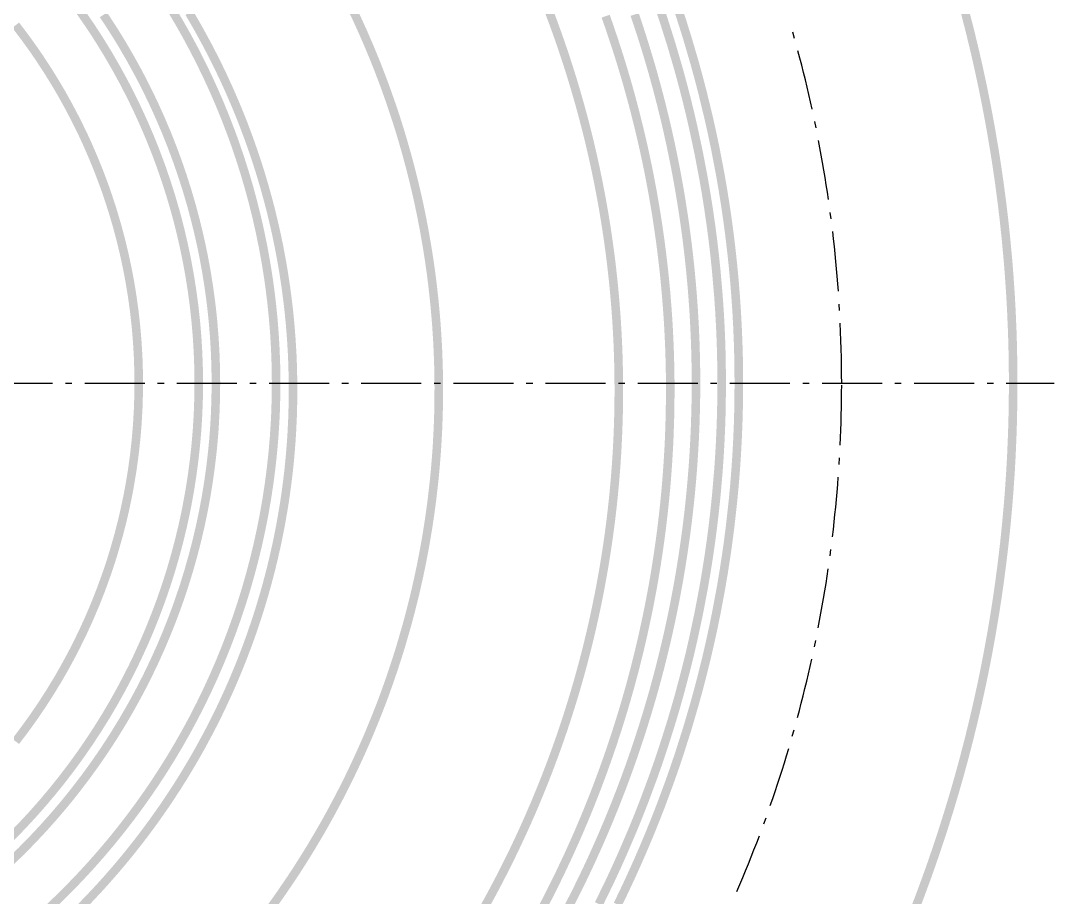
# Model space of a CAD drawing. Header units: millimetres. Extents: x 20 to 410, y 10 to 287.
# Drawn here: x 143.9 to 204.2, y 146.1 to 197.2 of the extents above; entities that cross this region are included whole.
import ezdxf

# ---------------------------------------------------------------- set-up
doc = ezdxf.new("R2010")
doc.units = ezdxf.units.MM
doc.layers.add('KANTEN', color=7, linetype='Continuous', lineweight=50)
doc.layers.add('MITTELLINIEN', color=7, linetype='Continuous', lineweight=25)

msp = doc.modelspace()

# ---------------------------------------------------------------- linework, layer by layer
at = {"layer": 'KANTEN', "lineweight": 50, "const_width": 0.5}
for points in [[(174.5246756029577, 198.22569709562276), (174.8466887621287, 197.38282379450095), (175.0545348769265, 196.8183433676932), (175.35601115083506, 195.96790822454972), (175.64507938498133, 195.11317584980844), (175.9216783570688, 194.2543272688214), (176.09912126583606, 193.67956455794516), (176.27097948676396, 193.1031073508733), (176.51826028511869, 192.2353631009999), (176.75288688881525, 191.36411214217054), (176.90224986659715, 190.78142109148095), (177.04595255753478, 190.19730834867963), (177.25086411218098, 189.3185938721881), (177.38035807478136, 188.73116772931084), (177.56389793481512, 187.8477420130211), (177.7345621426571, 186.96173885016844), (177.84116717913128, 186.36973080471302), (177.99029299391907, 185.47984914528456), (178.12645284951617, 184.58789153970733), (178.24961790837466, 183.69404689733392), (178.3244956210054, 183.09719558600352), (178.4259460794678, 182.2006267482108), (178.48632636046108, 181.60213499275147), (178.56600253601005, 180.70336940402814), (178.6325908217786, 179.80353948864322), (178.68607711491035, 178.90283582324025), (178.7144500505422, 178.3019754932057), (178.73699211577633, 177.70086816919394), (178.75986784010792, 176.7988678489836), (178.76782464715768, 176.19739062671562), (178.76881747154258, 175.29510082253793), (178.75667945159634, 174.39289211891384), (178.7412936798475, 173.7915590683393), (178.70727800519848, 172.8899101287284), (178.66014451977586, 171.9888516894609), (178.59990320606772, 171.0885745873718), (178.55246638982334, 170.48891809557819), (178.4704084178504, 169.59036683623958), (178.37528280215224, 168.6931048936268), (178.30461575823355, 168.09574040808266), (178.18775687187292, 167.20104946865058), (178.0578902050813, 166.30815388389297), (177.9640993519049, 165.7139809835129), (177.8645482593182, 165.1207460050681), (177.70444181823126, 164.23277426906196), (177.5905323083138, 163.64212819632806), (177.40893702536383, 162.7583007077119), (177.21449890967995, 161.8772095117551), (177.07775881647873, 161.29142772081505), (176.9353419156644, 160.7070001495557), (176.71110202114593, 159.83301825836483), (176.47416708966108, 158.96239221081885), (176.3091823407124, 158.38393029132894), (176.05120185032933, 157.51930670675296), (175.7806660844587, 156.65852899107486), (175.49763234037115, 155.80177945000054), (175.30202934995927, 155.23294060654172), (175.10091670247596, 154.66602627200092), (174.7889586768754, 153.81937990740312), (174.46471270860582, 152.97736302604966), (174.241755900702, 152.41867848044728), (173.89718391249255, 151.5847731972378), (173.66074293658525, 151.0316603474525), (173.4189467989383, 150.4808674757624), (173.04626158994262, 149.65914148042143), (172.6616575273202, 148.84292607292315), (172.39867335538113, 148.30192932155109), (171.99438678884422, 147.4952817848034), (171.57840414719203, 146.69460312374935), (171.1508135321583, 145.90006291560482), (170.8593488685289, 145.3738628495263)], [(177.60171749918115, 145.68082189166893), (178.25729802209017, 147.03016215708644), (178.63630170902093, 147.84659281999345), (179.00446537600487, 148.66796870005982), (179.59380821076792, 150.0475265991739), (179.93275497748542, 150.8813838479723), (180.2606345637681, 151.719654567335), (180.78235165154018, 153.12618087502406), (181.0804431884193, 153.97550075450576), (181.3672664505238, 154.82869196306203), (181.8201290090486, 156.258873936442), (182.07666323137738, 157.12165607279852), (182.32175462437053, 157.98775827873183), (182.7046960420888, 159.4382274595456), (182.9190687436645, 160.3124397717793), (183.12185101224463, 161.18941307444672), (183.43396936044763, 162.6567532226774), (183.71364229458808, 164.1306216102222), (183.86581497266883, 165.01777790878947), (184.00623133184, 165.90687074315437), (184.13486676878614, 166.79774432925032), (184.2516987444082, 167.69024257099326), (184.35670678777268, 168.58420908763162), (184.4498724996986, 169.47948724114767), (184.57878899731656, 170.97410609240598), (184.64030099616414, 171.87211449773392), (184.68992097308268, 172.77085844343398), (184.72764023381492, 173.67018045440201), (184.75345216931, 174.56992295424737), (184.7700000000004, 176.07), (184.75345216931, 177.57007704575267), (184.72764023381492, 178.46981954559797), (184.68992097308268, 179.36914155656603), (184.64030099616414, 180.26788550226607), (184.57878899731656, 181.165893907594), (184.4498724996986, 182.66051275885226), (184.35670678777268, 183.55579091236837), (184.25169874440817, 184.44975742900678), (184.13486676878614, 185.34225567074964), (184.00623133184, 186.23312925684564), (183.86581497266883, 187.12222209121052), (183.71364229458808, 188.0093783897778), (183.43396936044763, 189.4832467773226), (183.12185101224463, 190.9505869255533), (182.9190687436645, 191.82756022822068), (182.7046960420888, 192.70177254045439), (182.47877046923202, 193.57307068550648), (182.2413316110666, 194.44130199724026), (181.82012900904857, 195.88112606355804), (181.3672664505238, 197.311308036938), (181.0804431884193, 198.1644992454942)], [(148.70844449551925, 197.56850606918155), (149.20244080616317, 196.81576543188325), (149.52193380197005, 196.30760935069583), (149.8334656113377, 195.7945340063559), (150.2856709845537, 195.01597050708003), (150.71954644970253, 194.2270453504828), (150.99849588133466, 193.69555161410432), (151.26912521074337, 193.15977354131562), (151.65932566914978, 192.3483584661355), (152.03044496005296, 191.52804066559133), (152.38228011623534, 190.69926877607998), (152.7146387170806, 189.8624960575869), (153.0273389938095, 189.01818014579575), (153.32020992889045, 188.16678280180471), (153.59309134956956, 187.30876965958706), (153.84583401547047, 186.44460997133297), (154.07829970021447, 185.57477635081312), (154.2903612670173, 184.6997445149036), (154.42034228971136, 184.11373827691904), (154.5411714438079, 183.52577680476486), (154.70519178323516, 182.64048128900512), (154.848465153932, 181.75159234024983), (154.97091319889, 180.85959609684068), (155.04094206322037, 180.26344650539738), (155.10166820647135, 179.66627759064772), (155.17528314878743, 178.76893057737033), (155.22789402677392, 177.87010750385272), (155.25947206724715, 176.9702999414651), (155.26999999999998, 176.07), (155.25947206724715, 175.16970005853491), (155.22789402677392, 174.26989249614726), (155.17528314878743, 173.37106942262966), (155.12853805643897, 172.77264376011283), (155.07246895058796, 172.17501960348386), (154.97091319889, 171.2804039031593), (154.848465153932, 170.38840765975016), (154.70519178323516, 169.49951871099486), (154.5411714438079, 168.61422319523513), (154.35649383929197, 167.733005285544), (154.151259970903, 166.856346924929), (153.92558208219242, 165.98472756275467), (153.67958359766084, 165.11862389252903), (153.4133990552564, 164.2585095911975), (153.12717403279538, 163.40485506008596), (152.9253006053768, 162.83957150600028), (152.7146387170806, 162.2775039424131), (152.38228011623534, 161.44073122392), (152.03044496005296, 160.61195933440865), (151.65932566914978, 159.79164153386446), (151.26912521074337, 158.98022645868437), (150.99849588133466, 158.44444838589564), (150.71954644970253, 157.9129546495172), (150.2856709845537, 157.12402949291996), (149.8334656113377, 156.3454659936441), (149.36317764370443, 155.5776899524254), (149.03973305728388, 155.07203989879872), (148.70844449551925, 154.57149393081843), (148.19698087080363, 153.83051094682833), (147.66832965433565, 153.10169086388808), (147.12277996842474, 152.38543227778064), (146.74983910413948, 151.9150988971201), (146.3696108811911, 151.45063697651636), (145.7858074058192, 150.76519965325932), (145.18613502295958, 150.09360166695677), (144.57092169679512, 149.43621031830682), (143.94050389093763, 148.7933851383178), (143.29522638441392, 148.1654776916789)], [(143.31302097221584, 149.58003892663277), (143.9413896011507, 150.2249697786503), (144.55409238184905, 150.88480175744337), (145.15077605638348, 151.55915443242705), (145.73109660275034, 152.24763900101078), (146.2947194332182, 152.9498585127654), (146.84131958723648, 153.66540809828737), (147.37058191879373, 154.39387520262918), (147.88220127811707, 155.1348398231604), (148.37588268760862, 155.88787475172347), (148.85134151191653, 156.65254582094292), (149.30830362204358, 157.42841215454797), (149.7465055533981, 158.2150264215624), (150.16569465769618, 159.01193509421648), (150.43447157224134, 159.5486999978284), (150.69462182161578, 160.08969855539792), (151.06852697831536, 160.9088309448851), (151.42265708757478, 161.73670460881542), (151.75680797328715, 162.57284223103505), (152.07078697850187, 163.41676173074927), (152.3644130765024, 164.26797654046916), (152.6375169751782, 165.1259958865457), (152.88994121463148, 165.9903250721283), (153.12154025796175, 166.86046576238593), (153.33218057517593, 167.73591627182518), (153.46090324376618, 168.32225070381162), (153.58022371109467, 168.91057052977234), (153.7415090596361, 169.7964429664467), (153.88147823486048, 170.68593246481106), (154.0000505365943, 171.57852618368602), (154.09715760117592, 172.47370949213288), (154.17274344087122, 173.37096626616753), (154.22676447615368, 174.26977918633528), (154.25918956083046, 175.16963003597493), (154.26999999999998, 176.07), (154.25918956083046, 176.97036996402502), (154.22676447615368, 177.87022081366467), (154.17274344087122, 178.76903373383246), (154.09715760117592, 179.6662905078671), (154.0000505365943, 180.56147381631394), (153.8814782348605, 181.4540675351889), (153.7415090596361, 182.34355703355328), (153.58022371109467, 183.22942947022761), (153.39771517939351, 184.1111740894739), (153.19408869105953, 184.9882825154751), (153.04666297805437, 185.57019595464527), (152.8899412146315, 186.14967492787167), (152.6375169751782, 187.0140041134543), (152.3644130765024, 187.8720234595308), (152.0707869785019, 188.72323826925071), (151.75680797328715, 189.5671577689649), (151.42265708757478, 190.40329539118457), (151.06852697831536, 191.2311690551149), (150.69462182161578, 192.05030144460204), (150.30115719502012, 192.8602202833331), (149.888359953217, 193.66045860712995), (149.4564680972449, 194.4505550331809), (149.0057306372711, 195.2300540260538), (148.53640744902324, 195.99850616033825), (148.21333310802842, 196.50445137647603), (147.8822012781171, 197.00516017683955), (147.37058191879373, 197.74612479737084)], [(152.6408715625324, 197.94114361286185), (153.1021831078553, 197.16594321682246), (153.54674452031907, 196.3810170123828), (153.97435084492002, 195.58672687205058), (154.38480494341502, 194.78343898536457), (154.77791758520755, 193.97152369007156), (155.1535075345882, 193.1513553013903), (155.51140163428937, 192.32331193944185), (155.85143488531554, 191.48777535492604), (156.1734505230122, 190.6451307531237), (156.378044173087, 190.07961050039978), (156.66970468160807, 189.22598403429356), (156.94297033198166, 188.3662922987315), (157.1977151412484, 187.50093163518164), (157.4338216650646, 186.63030099864326), (157.6511810518473, 185.7548017737177), (157.84969309295786, 184.8748375895591), (158.02926626890098, 183.99081413379025), (158.1898177915176, 183.10313896546947), (158.33127364215247, 182.21222132719478), (158.41493626774385, 181.61667764032453), (158.52442543733133, 180.72126928788927), (158.61466467163538, 179.82371657274658), (158.68561236789412, 178.92443329131441), (158.73723581727376, 178.0238340378493), (158.76951121994827, 177.1223340133069), (158.78242369607187, 176.22034883392303), (158.77596729263894, 175.31829433960323), (158.75014498622846, 174.41658640220916), (158.72217679193193, 173.8158456111856), (158.66410884228458, 172.91563890764937), (158.5867265594732, 172.01688645108823), (158.4900656188524, 171.12000259103382), (158.3741705837669, 170.22540081554354), (158.23909488500635, 169.3334935605713), (158.08490079617246, 168.44469201982304), (157.91165940496919, 167.55940595518533), (157.7194505804291, 166.67804350781378), (157.50836293609188, 165.80101100996896), (157.27849378915084, 164.9287127976858), (157.02994911558713, 164.0615510243638), (156.76284350131186, 163.19992547536333), (156.4773000893388, 162.3442333836933), (156.1734505230122, 161.49486924687628), (155.85143488531554, 160.65222464507394), (155.51140163428937, 159.81668806055814), (155.1535075345882, 158.98864469860968), (154.77791758520755, 158.16847630992842), (154.38480494341505, 157.35656101463542), (153.97435084492002, 156.5532731279494), (153.54674452031907, 155.75898298761717), (153.1021831078553, 154.97405678317753), (152.6408715625324, 154.19885638713814), (152.16302256162473, 153.43373918814225), (151.66885640662719, 152.6790579262027), (151.33045941701565, 152.18190684724001), (150.8096079485408, 151.4453895401417), (150.2730632872314, 150.7202248538199), (149.72107279489165, 150.00674710908336), (149.15389095427741, 149.30528523874028), (148.57177925177268, 148.61616263595116), (147.97500605683734, 147.93969700513574), (147.36384649828136, 147.27620021550263), (146.73858233742288, 146.62597815726886), (146.0995018381886, 145.9893306006363), (145.446899634216, 145.36655105758922)], [(147.21274886742373, 145.30963772216552), (147.8430147132871, 145.9548410669283), (148.4596090646813, 146.61312200876372), (148.86294246988388, 147.05909850737865), (149.45615115734947, 147.73852903780124), (149.84364988888942, 148.1983307408473), (150.2246810516824, 148.6635061121319), (150.78393846143882, 149.37114552750353), (151.14847751987162, 149.84935484145095), (151.68265907397586, 150.57610958674658), (152.2014797681881, 151.31390866495968), (152.5387134125689, 151.81175034879783), (153.03142878880124, 152.56723294328904), (153.35105530514483, 153.07655775430771), (153.8170632228048, 153.84880060033035), (154.11869200000137, 154.36898609977843), (154.4130172218319, 154.89333859272904), (154.84068537903525, 155.68745592654645), (155.11650305922942, 156.22177556904654), (155.38482206160677, 156.75989989114356), (155.64558991625245, 157.3017236623576), (156.0224721546411, 158.12116381938077), (156.26414229893746, 158.67177113355748), (156.612152348666, 159.50388374483248), (156.83442944089876, 160.06260171244915), (157.15314200373695, 160.90636986475408), (157.35575440217042, 161.4725156843714), (157.6447799839383, 162.32690822041013), (157.82748007878493, 162.89979001311448), (158.0864654653483, 163.76376279167965), (158.24902998136918, 164.3426804466186), (158.47765867029756, 165.21517761862196), (158.6198889396639, 165.7994236486), (158.81788152702384, 166.67937894741095), (158.99737390173817, 167.56329346815062), (159.10671825391694, 168.15457739801488), (159.2552054807969, 169.04422560714502), (159.34381586763948, 169.63897015097265), (159.46111648251514, 170.53326482181933), (159.5288846145031, 171.13074315059453), (159.58829122525842, 171.72911070291306), (159.6616983245723, 172.62807332189414), (159.7001538901963, 173.22815168556144), (159.7420946880635, 174.12913079854312), (159.76512863829208, 175.03079139416204), (159.76997545370165, 175.63208115912525), (159.76641360244452, 176.23337990873708), (159.74530654879175, 177.13508766895714), (159.72072967468415, 177.73589450174802), (159.6681181208586, 178.63631352473624), (159.59663226757937, 179.53543096163529), (159.53850450080387, 180.13392409927246), (159.4720133316221, 180.7315458839239), (159.3566240876258, 181.62608918356062), (159.22249759521486, 182.51801545662838), (159.12269915484165, 183.11098522345313), (158.9574791143853, 183.99767836698507), (158.8370155788508, 184.58679754820025), (158.70832581741888, 185.17417461480375), (158.49992248956875, 186.05172258813397), (158.35078076850482, 186.63424264796643), (158.11183184376057, 187.50397007878516), (157.85469335387077, 188.36849433499324), (157.6732179215942, 188.94176524874098), (157.48374384463312, 189.51244243176907), (157.1846167470293, 190.36335098856827), (156.86770804006358, 191.20779830131445), (156.64662543274986, 191.7669899981524), (156.41774493142532, 192.32303549016052), (156.05990145044098, 193.15096690982762), (155.6847712119492, 193.97121059113465), (155.42516182730202, 194.5135903847039), (155.15799340646186, 195.0522868743666), (154.74318226977772, 195.85319517962867), (154.31166370524443, 196.6452268210535), (154.01479621557792, 197.16814418225718), (153.71064548741788, 197.68685914023393)], [(158.47180235455735, 145.4586672088118), (158.9941174826473, 146.1928794169809), (159.67040467262785, 147.18582976536064), (159.99981611591411, 147.68815342958027), (160.48289176652608, 148.44875751545018), (160.79751729352364, 148.96047202605592), (161.25821121247395, 149.73483742604378), (161.55778330734594, 150.25550768885603), (161.99570378160217, 151.04297598528666), (162.4197802086458, 151.837985320881), (162.69474240800247, 152.3720609255737), (162.9634565054616, 152.90930732754367), (163.3547327219016, 153.72096216927417), (163.73174887856888, 154.53933829140138), (163.9751135550344, 155.08853278960018), (164.21205593397326, 155.6405285066721), (164.55535741778692, 156.47360998580098), (164.8840313184156, 157.31257013187565), (165.09497094770373, 157.8750160718546), (165.29933592187467, 158.43988412718704), (165.59349532897792, 159.29155947781592), (165.87270936833892, 160.14825089243377), (166.0505066825672, 160.72203576296988), (166.38596406391434, 161.87563149067478), (166.54357849175923, 162.45528540012253), (166.76729667276598, 163.32811461316666), (166.9079435613639, 163.91211753724383), (167.10611820888587, 164.79109846350772), (167.22967797076893, 165.37895384355144), (167.40214058335874, 166.26333911418573), (167.50850815968633, 166.85454711591538), (167.65511209800235, 167.7435847669327), (167.74419704788912, 168.3376427054426), (167.86481765937816, 169.23057681708815), (168.00130956052703, 170.42417839156766), (168.0591048192003, 171.02209198957146), (168.1327118942607, 171.92012464942144), (168.17304966620762, 172.519469146983), (168.22044218717727, 173.41926612886965), (168.25208520529367, 174.3197545402668), (168.26442584506646, 174.9203281587458), (168.26980054893096, 175.8213563337851), (168.26462547005673, 176.42203443490217), (168.252444501759, 177.02261131309035), (168.2210408924134, 177.92310810540906), (168.19135453539002, 178.5230745068097), (168.13370917068318, 179.422272856221), (168.0865426662765, 180.02111864894647), (168.00270456018418, 180.91825399638466), (167.90318360293747, 181.81378525699196), (167.8281384498694, 182.4097795418672), (167.74614679182372, 183.00485796578616), (167.61015926761604, 183.89558129708274), (167.40464182249644, 185.0792524243097), (167.2324143424053, 185.9636835153267), (167.10901087460337, 186.55157172471473), (166.9787587397676, 187.13798057865003), (166.77057830552383, 188.0146456038759), (166.6232840643978, 188.59700749233878), (166.38963187344714, 189.46723005773228), (166.14079060927287, 190.33323160790434), (165.96649548471538, 190.90809000103994), (165.78550713335522, 191.48087633055113), (165.5015289184165, 192.336000317524), (165.20263348758778, 193.18602512956534), (164.99512752047588, 193.74974690155568), (164.67157562755548, 194.59069567065146), (164.44772186750646, 195.14812769046637), (164.21738151115113, 195.7029107857722), (163.8597774007036, 196.52995368662263), (163.48775863117822, 197.35061360082398), (163.23179403009547, 197.894049968392)], [(170.86659605084725, 145.38680184186745), (171.30088721442928, 146.17578361407058), (171.72367211891498, 146.9709904904073), (172.1348615548141, 147.77225467869926), (172.5343687593317, 148.5794071086484), (172.7941750366113, 149.12069591896787), (173.1740257524184, 149.9372830149564), (173.54197496858865, 150.7593015220193), (173.8979450462052, 151.5865779906052), (174.24186087400264, 152.41893786170945), (174.57364988421568, 153.2562055037069), (174.7880707587381, 153.81702326952748), (175.09949410117397, 154.66207744141255), (175.39860966161018, 155.5115660717892), (175.6853543253366, 156.3653099147881), (175.95966758795723, 157.22312882667143), (176.2214915681568, 158.08484180384346), (176.4707710199141, 158.95026702104352), (176.70745334415903, 159.8192218697119), (176.93148859987124, 160.69152299652086), (177.14282951461797, 161.56698634206325), (177.27664891395386, 162.15229416385642), (177.46673482329152, 163.03261705842723), (177.64401345233628, 163.91560819049948), (177.80844739451098, 164.80108124502743), (177.9109168397473, 165.39268321483814), (178.05386720934675, 166.28187736881443), (178.1838864111154, 167.1730541519533), (178.30094701042486, 168.06602552200022), (178.40502430696944, 168.96060305803508), (178.46718526764494, 169.5577871945113), (178.5495762795058, 170.45462205823972), (178.6189315267231, 171.35255908349126), (178.675236375032, 172.25140880157053), (178.7055167386058, 172.8510553453551), (178.7400458817949, 173.75100467165348), (178.76149907040949, 174.65136060812105), (178.76987177773154, 175.55193317566147), (178.76516223708273, 176.45253234946807), (178.74737144219696, 177.3529680991202), (178.71650314701094, 178.25305042868044), (178.67256386487185, 179.15258941678448), (178.6155628671631, 180.0513952567157), (178.5455121813481, 180.9492782964548), (178.4624265884323, 181.84604907869738), (178.36632361984434, 182.74151838083054), (178.2572235537369, 183.63549725485922), (178.1772808220803, 184.23056198877163), (178.0465714357705, 185.12163780370807), (177.9029324210705, 186.0107209747839), (177.74639408644947, 186.89762390150608), (177.5769894621905, 187.78215944342276), (177.39475429342076, 188.664140959611), (177.26615497830704, 189.25061780829577), (177.06262235181168, 190.12792933881738), (176.91986338880986, 190.71112120807962), (176.69515259610148, 191.58324855616274), (176.45779733037278, 192.4520198318534), (176.20784767463778, 193.3172517205585), (175.94535636938252, 194.1787616545114), (175.67037880143684, 195.03636785129459), (175.4801521547302, 195.60584717556694), (175.18449438114385, 196.4565454373215), (174.8765108901217, 197.302859339424), (174.664372927152, 197.86454462724805)], [(179.69245059361958, 197.58778825282707), (179.88413721339674, 197.01888263866425), (180.07068025958444, 196.4482697664413), (180.34081748766215, 195.5892511114117), (180.59929803409727, 194.72665330316204), (180.76511897030582, 194.14967776196258), (181.00406744822305, 193.28146649931762), (181.23123762747358, 192.4100992510567), (181.4465878529307, 191.5357357956916), (181.5835684393653, 190.951241418501), (181.77913206485692, 190.07224082688168), (181.9627752717305, 189.1906727102556), (182.13446438619536, 188.30669871761967), (182.29416792642667, 187.420480939125), (182.3939637490115, 186.82850277075886), (182.53362734418448, 185.93890665348664), (182.62003858259237, 185.3448271504701), (182.73959109726118, 184.45230579614923), (182.84704707845907, 183.5582474178611), (182.9423868224884, 182.66281595488317), (183.025592847349, 181.7661755982689), (183.0743149494797, 181.16782493620568), (183.13726530439487, 180.26953521429044), (183.18804620619113, 179.37047544336568), (183.2266483434135, 178.47081047979077), (183.2530646377698, 177.57070529089623), (183.26390310397232, 176.97047209814698), (183.26999999999998, 176.07), (183.26390310397232, 175.16952790185297), (183.2530646377698, 174.5692947091038), (183.2266483434135, 173.6691895202092), (183.18804620619113, 172.7695245566343), (183.13726530439487, 171.87046478570957), (183.09664989594367, 171.27150923925905), (183.025592847349, 170.37382440173113), (182.9423868224884, 169.4771840451169), (182.84704707845907, 168.5817525821389), (182.77675483563317, 167.9855509730955), (182.66123217249066, 167.09249907875622), (182.53362734418448, 166.20109334651335), (182.3939637490115, 165.31149722924116), (182.24226699642793, 164.42387384799324), (182.07856490235338, 163.53838596209184), (181.9627752717305, 162.94932728974442), (181.84167266604504, 162.36133790470097), (181.650078636837, 161.4814635388656), (181.5157377173977, 160.89635681749616), (181.30433635883855, 160.02103022856957), (181.08110164271565, 159.1486464637046), (180.84607450252832, 158.27936548780684), (180.68285958883916, 157.701647347208), (180.42827524128265, 156.8378916053101), (180.16201817536677, 155.9776623646234), (179.88413721339674, 155.1211173613357), (179.5946833090969, 154.2684136560735), (179.39531075039278, 153.70215581651334), (179.0866875986443, 152.85620137218007), (178.87458707468699, 152.29458697976787), (178.54695186781663, 151.4558126698957), (178.20798891200056, 150.6215517477215), (177.85776036128084, 149.7919571877446), (177.61804762577182, 149.24156172767775), (177.24918680891545, 148.42008204474544), (176.99711434773724, 147.87523634884334), (176.6098091381742, 147.0622899506548), (176.2115313844117, 146.25466255974956), (175.80235411676716, 145.45250226696172)], [(178.70252114881032, 145.65022314098584), (179.0940567548833, 146.46067799468997), (179.47498722823696, 147.27617120446305), (179.84524774930665, 148.0965640050487), (180.204775314139, 148.92171679747034), (180.5535087451127, 149.7514891727859), (180.8913887013486, 150.58573993597975), (181.21835768880726, 151.42432712998868), (181.73890913443864, 152.83122107594482), (182.03651527255505, 153.68067253851984), (182.32301558584834, 154.53393379464157), (182.7757049455308, 155.96410746463653), (183.1971961856508, 157.40378434408524), (183.43503234001938, 158.27186911206053), (183.66152469630237, 159.14298243032675), (183.8766347143016, 160.0169760692463), (184.08032579065053, 160.89370130906283), (184.2725632650429, 161.77300896520757), (184.45331442613036, 162.6547494136849), (184.72895857052845, 164.12931534587509), (184.87893452113434, 165.0168086782193), (185.01732097760947, 165.90618283422995), (185.14409439195623, 166.79728647698448), (185.25923319226558, 167.68996797526864), (185.4252241792775, 169.1808641403142), (185.50924694585527, 170.0770099852592), (185.58157296361978, 170.9741756042337), (185.6421899254932, 171.87220833451065), (185.69108751682398, 172.77095536581453), (185.72825741714212, 173.67026376632344), (185.7536933015749, 174.56998050869214), (185.7700000000004, 176.07), (185.7536933015749, 177.57001949130782), (185.72825741714212, 178.46973623367654), (185.69108751682398, 179.36904463418543), (185.6421899254932, 180.2677916654893), (185.58157296361978, 181.1658243957663), (185.50924694585527, 182.06299001474076), (185.4252241792775, 182.95913585968572), (185.3295189612964, 183.8541094414001), (185.22214757722128, 184.74775847015653), (185.10312829748955, 185.63993088161502), (184.97248137455784, 186.53047486269847), (184.83022903945584, 187.41923887742539), (184.67639549800353, 188.3060716926954), (184.3943422349799, 189.77942512603536), (184.2097587887353, 190.66037129470172), (184.01369971606724, 191.53883474911518), (183.66152469630237, 192.9970175696732), (183.43503234001938, 193.86813088793946), (183.1971961856508, 194.73621565591475), (182.77570494553083, 196.1758925353634), (182.50782173933277, 197.0351804897492), (182.22875251026454, 197.89090098506455)], [(195.99821830170737, 145.28218707447698), (196.31980170477522, 146.12289582061496), (196.7346968948502, 147.24904841066598), (197.03541104321224, 148.09744577153916), (197.4223561359255, 149.2335052638419), (197.70201744019226, 150.0890732832638), (198.0607762011873, 151.23434610064632), (198.40332903922123, 152.38457009099815), (198.64956732796352, 153.25034938511357), (198.88662369210576, 154.11868766089154), (199.18837005261048, 155.280284324432), (199.40390033152147, 156.1542144016316), (199.67685542996952, 157.3229116203574), (199.93328242800038, 158.4953462110731), (200.1147252341917, 159.37698422581798), (200.28682181387148, 160.26049418514162), (200.501712140808, 161.44124810625095), (200.6999099259856, 162.62491837823413), (200.83757988993415, 163.51444300520518), (200.96582256689223, 164.4053756046583), (201.1221234305097, 165.59530321374143), (201.26160806874714, 166.78731903180844), (201.35516904548422, 167.6825583431624), (201.4651603978295, 168.87765648860295), (201.53657445787343, 169.77493410059915), (201.61700537336162, 170.97238495247572), (201.66622891762083, 171.8711530669814), (201.71705029226814, 173.0702255680025), (201.74405326921203, 173.96993547691633), (201.76523407599433, 175.1698975797555), (201.76999999999998, 176.07), (201.76523407599433, 176.97010242024447), (201.74405326921203, 178.1700645230836), (201.71705029226814, 179.06977443199744), (201.66622891762083, 180.26884693301855), (201.61700537336162, 181.1676150475243), (201.53657445787343, 182.3650658994008), (201.4651603978295, 183.262343511397), (201.35516904548425, 184.45744165683752), (201.22831500837623, 185.65086770318285), (201.1221234305097, 186.5446967862585), (200.96582256689223, 187.7346243953417), (200.83757988993415, 188.62555699479478), (200.6999099259856, 189.51508162176583), (200.501712140808, 190.69875189374903), (200.34210703537687, 191.58460362585882), (200.17313020497812, 192.4687155598072), (199.9948005985702, 193.35098855182272), (199.74251374218292, 194.52432099274486), (199.54244056942304, 195.40191874029404), (199.26124162110847, 196.56865985394901), (198.9635974280915, 197.7313144067674)], [(143.59107504545375, 155.17430825729528), (144.13480636588108, 155.89161124970988), (144.65935942319675, 156.62305599936724), (145.1643665913188, 157.3681298828754), (145.6494739426435, 158.12631072504388), (146.11434149609087, 158.8970671648434), (146.4128473884863, 159.41762483298822), (146.84326506222726, 160.2081360333339), (147.11851905373524, 160.7413539004559), (147.5136490110449, 161.5500810785432), (147.88723268800223, 162.3689843500299), (148.2390082634215, 163.19748979737406), (148.56872920003693, 164.03501677347577), (148.8761644172849, 164.88097830861568), (149.161098453254, 165.73478152182517), (149.33845455425262, 166.30804487064293), (149.5854507120281, 167.173585297073), (149.80944859459314, 168.04536065824524), (149.9459255061221, 168.62970653722334), (150.13125208199125, 169.5105137760771), (150.24182114729382, 170.1003108051111), (150.3881156659198, 170.98843537157717), (150.5108493722039, 171.8801212854966), (150.6099362498491, 172.77474362057382), (150.68530685512596, 173.6716753925614), (150.73690836554127, 174.57028799867342), (150.76470461685795, 175.46995165813362), (150.76999999999998, 176.07), (150.76470461685795, 176.67004834186636), (150.73690836554127, 177.56971200132656), (150.68530685512596, 178.46832460743857), (150.6099362498491, 179.36525637942614), (150.5108493722039, 180.2598787145034), (150.3881156659198, 181.15156462842282), (150.24182114729382, 182.0396891948889), (150.13125208199125, 182.6294862239229), (149.9459255061221, 183.51029346277664), (149.7373480210442, 184.3858862702272), (149.5056658055331, 185.25565099862013), (149.25104123100954, 186.11897808483326), (148.9736527477435, 186.9752624774809), (148.77617582576988, 187.54190956248797), (148.46128732068294, 188.3851251702092), (148.12418839545066, 189.21970988511106), (147.76511530140243, 190.04507879951913), (147.5136490110449, 190.58991892145679), (147.11851905373527, 191.39864609954407), (146.7021197376851, 192.19663039847077), (146.26474289085536, 192.9833125614806), (145.96165491667102, 193.5012157701635), (145.49000385906598, 194.26783993597138), (144.99822476608546, 195.0217103860142), (144.65935942319675, 195.51694400063275), (144.13480636588108, 196.2483887502901), (143.59107504545375, 196.9656917427047)], [(178.00132781324356, 197.48913599518988), (178.2006252126409, 196.9213381317871), (178.48969410846968, 196.0662427567811), (178.7668609795546, 195.20721571851897), (178.94500016838012, 194.63242854356128), (179.2022126944305, 193.7672172148472), (179.36700210768512, 193.1884613799993), (179.52642649312878, 192.60820477088814), (179.75547388049097, 191.73511472900532), (179.90142692578277, 191.1513240339259), (180.11020740138161, 190.27316707762418), (180.24261092658097, 189.68615500483006), (180.43101265688014, 188.80340152003794), (180.54979573986463, 188.21348250331783), (180.71771780722958, 187.3266053381003), (180.87330819779908, 186.43748186115528), (180.97016927843902, 185.84356957962837), (181.1051413756607, 184.9510834677678), (181.18823184454598, 184.35508863467635), (181.26580119271068, 183.75835011294632), (181.37178870005016, 182.86195981001998), (181.43552719675597, 182.26358595436704), (181.52074152248048, 181.3649829020777), (181.5934693163302, 180.4652831772283), (181.63501052506172, 179.86495976849898), (181.6709923208228, 179.2642775085103), (181.7145344994524, 178.36269389864788), (181.736605313641, 177.76133980474617), (181.75927084853106, 176.85898998321323), (181.76741885888651, 176.25728617150975), (181.76919560921345, 175.35465348317487), (181.7520668749615, 174.1512703193483), (181.7126608357777, 172.94841056168985), (181.6846077502658, 172.34730583580216), (181.63209713408997, 171.44620009168486), (181.56707851222515, 170.54591041291297), (181.51678996477335, 169.94625640509975), (181.46095213673084, 169.3470936525435), (181.36680109226478, 168.4493829487428), (181.26019320179384, 167.55306621645352), (181.182210858301, 166.95638152484946), (181.09870791013083, 166.36044434297696), (180.96311813888366, 165.46805186159585), (180.81514936784532, 164.57762827156142), (180.70964029131596, 163.98519118472333), (180.54110443987454, 163.09843045393328), (180.42191309134034, 162.50859379050362), (180.16717475288482, 161.33235707477024), (180.0316495959303, 160.7460578346857), (179.81819938050091, 159.869024236455), (179.66914203630387, 159.28601842582168), (179.43545215720525, 158.41415951103141), (179.189677873397, 157.54562976006662), (179.0191381020514, 156.96854219870295), (178.75332961286014, 156.10593291637042), (178.5694802142104, 155.53294664628413), (178.38033414129688, 154.96168695910794), (178.0867193535213, 154.1081418324205), (177.7812802506466, 153.25875624193318), (177.57111411147395, 152.6948909556843), (177.35573686542452, 152.13299549478836), (177.02294067269435, 151.29395102576623), (176.79461739255623, 150.73719044271613), (176.4424926670058, 149.90607245798205), (176.2013456544443, 149.35474498231636), (175.83008101214597, 148.53199867131187), (175.31735773229798, 147.44317395134073), (174.9196335818167, 146.6328873187123), (174.64824956109993, 146.09579833130812), (174.23187979805826, 145.29493308214506)]]:
    msp.add_lwpolyline(points, dxfattribs=at)
at = {"layer": 'MITTELLINIEN', "lineweight": 25}
for points in [[(189.01763258113365, 196.1950295956599), (188.91559378181665, 196.55588009577588)], [(190.0411354005377, 192.07077381086634), (189.94839687903956, 192.4983284576124), (189.8493655480676, 192.92447285272505), (189.75033421709566, 193.3506172478377), (189.64886195224435, 193.77617410184394), (189.5431325400842, 194.2007062459794), (189.43740312792406, 194.62523839011487), (189.32723753933857, 195.0486285387255), (189.21483626406442, 195.47144315923518)], [(190.27305038258527, 190.96996828145384), (190.19937887366066, 191.33765785604473)], [(191.0000418231313, 186.78321356210958), (190.93483583167924, 187.21582704858307), (190.86962984022716, 187.64844053505655), (190.80050274498387, 188.08043139720482), (190.72849261173607, 188.51196446744353), (190.65648247848824, 188.94349753768222), (190.5785223527092, 189.37398951264836), (190.49972593425804, 189.80433515796065), (190.41973009271854, 190.23445141377832)], [(191.1520574480681, 185.66854491213354), (191.10201257923129, 186.0401905916498)], [(191.57517957581567, 181.44029197592232), (191.54420295710761, 181.87669396846294), (191.5078133530987, 182.31266887770414), (191.4699686922135, 182.74852898329132), (191.43151617397237, 183.18433148457282), (191.38681285537658, 183.61954162152568), (191.34210953678078, 184.05475175847852), (191.29474174817298, 184.48966699196114), (191.24319085709726, 184.9241192397736)], [(191.64738201499244, 180.31764542288442), (191.626724104859, 180.69207599154691)], [(191.76999999999998, 176.07), (191.7660632077777, 176.56998450142677), (191.7621264155554, 177.06996900285358), (191.75316749235563, 177.56987441258076), (191.74135809190824, 178.06973493118676), (191.7273778455327, 178.56952705711672), (191.70769876527652, 179.06913964082563), (191.68801968502035, 179.5687522245345)], [(142.245, 176.07), (142.6825, 176.07), (143.12, 176.07), (143.5575, 176.07), (143.995, 176.07), (144.4325, 176.07), (144.87, 176.07), (145.3075, 176.07), (145.74499999999998, 176.07)], [(146.495, 176.07), (146.87, 176.07)], [(147.62, 176.07), (148.0575, 176.07), (148.495, 176.07), (148.9325, 176.07), (149.37, 176.07), (149.8075, 176.07), (150.245, 176.07), (150.6825, 176.07), (151.11999999999998, 176.07)], [(151.87, 176.07), (152.245, 176.07)], [(152.995, 176.07), (153.4325, 176.07), (153.87, 176.07), (154.3075, 176.07), (154.74499999999998, 176.07), (155.1825, 176.07), (155.62, 176.07), (156.0575, 176.07), (156.495, 176.07)], [(157.245, 176.07), (157.62, 176.07)], [(158.37, 176.07), (158.8075, 176.07), (159.245, 176.07), (159.6825, 176.07), (160.12, 176.07), (160.5575, 176.07), (160.995, 176.07), (161.4325, 176.07), (161.87, 176.07)], [(162.62, 176.07), (162.995, 176.07)], [(163.745, 176.07), (164.1825, 176.07), (164.62, 176.07), (165.0575, 176.07), (165.495, 176.07), (165.9325, 176.07), (166.37, 176.07), (166.8075, 176.07), (167.245, 176.07)], [(167.995, 176.07), (168.37, 176.07)], [(169.12, 176.07), (169.5575, 176.07), (169.995, 176.07), (170.4325, 176.07), (170.87, 176.07), (171.3075, 176.07), (171.745, 176.07), (172.1825, 176.07), (172.62, 176.07)], [(173.37, 176.07), (173.745, 176.07)], [(174.495, 176.07), (174.9325, 176.07), (175.37, 176.07), (175.8075, 176.07), (176.245, 176.07), (176.6825, 176.07), (177.12, 176.07), (177.5575, 176.07), (177.995, 176.07)], [(178.745, 176.07), (179.12, 176.07)], [(179.87, 176.07), (180.3075, 176.07), (180.745, 176.07), (181.1825, 176.07), (181.62, 176.07), (182.0575, 176.07), (182.495, 176.07), (182.9325, 176.07), (183.37, 176.07)], [(184.12, 176.07), (184.495, 176.07)], [(185.245, 176.07), (185.6825, 176.07), (186.12, 176.07), (186.5575, 176.07), (186.995, 176.07), (187.4325, 176.07), (187.87, 176.07), (188.3075, 176.07), (188.745, 176.07)], [(189.495, 176.07), (189.87, 176.07)], [(190.62, 176.07), (191.0575, 176.07), (191.495, 176.07), (191.9325, 176.07), (192.37, 176.07), (192.8075, 176.07), (193.245, 176.07), (193.6825, 176.07), (194.12, 176.07)], [(194.87, 176.07), (195.245, 176.07)], [(195.995, 176.07), (196.4325, 176.07), (196.87, 176.07), (197.3075, 176.07), (197.745, 176.07), (198.1825, 176.07), (198.62, 176.07), (199.0575, 176.07), (199.495, 176.07)], [(200.245, 176.07), (200.62, 176.07)], [(201.37, 176.07), (201.83666666666664, 176.07), (202.30333333333334, 176.07), (202.76999999999998, 176.07), (203.23666666666668, 176.07), (203.70333333333332, 176.07), (204.17000000000002, 176.07)], [(191.68269167139294, 172.4623522651636), (191.7009476990458, 172.89946425740465), (191.71816689426996, 173.33662526814993), (191.73435443230795, 173.77381878133806), (191.74468765769944, 174.21119673511834), (191.7550208830909, 174.64857468889858), (191.76225216450933, 175.08600149405729), (191.76569685770383, 175.52348793280572), (191.76914155089833, 175.96097437155416)], [(191.62056269357808, 171.33907035105986), (191.64137585112604, 171.7134911278386)], [(191.23034390277212, 167.10761127995863), (191.28189479384784, 167.54206352777112), (191.33096906024974, 167.97678988833675), (191.37567237884554, 168.41200002528961), (191.42037569744133, 168.84721016224248), (191.46053745601765, 169.2828506853858), (191.49838211690283, 169.718710790973), (191.536226777788, 170.1545708965602), (191.56745991865, 170.59095264956167)], [(191.08746233281403, 165.99175564894279), (191.13750720165086, 166.36340132845905)], [(190.39840696832582, 161.7986250202551), (190.48008914490862, 162.22841876473612), (190.5588855633598, 162.65876441004843), (190.63768198181097, 163.08911005536075), (190.71054702683, 163.52049353808337), (190.78255716007783, 163.95202660832206), (190.85337990979082, 164.38374822084668), (190.91858590124292, 164.81636170732017), (190.983791892695, 165.24897519379365)], [(190.17637470179073, 160.69576760351777), (190.25172725819255, 161.06310815257956)], [(189.18682483653322, 156.56318756383578), (189.29922611180737, 156.98600218434547), (189.41105438980327, 157.40896431033391), (189.5167838019634, 157.8334964544694), (189.6225132141236, 158.25802859860488), (189.72565470216958, 158.68318366489743), (189.82468603314155, 159.10932806001009), (189.9237173641135, 159.53547245512274), (190.01813122866778, 159.96265164869618)], [(188.88592661096197, 155.47920477868752), (188.98796541027895, 155.8400552788035)], [(187.6042482090167, 151.4277432811621), (187.74761775887873, 151.84107305014075), (187.88641132310886, 152.25597375697106), (188.02520488733902, 152.67087446380137), (188.16007975491897, 153.08705184442098), (188.2923228016156, 153.50408664704588), (188.42456584831226, 153.92112144967078), (188.55089239266604, 154.339981251573), (188.67655212908082, 154.75904673648458)], [(187.22687411093187, 150.367951150481), (187.35514592673965, 150.72031974963068)], [(185.65821309180876, 146.41868483300044), (185.82921080721022, 146.82138327020562), (186.00020852261167, 147.22408170741076), (186.1660521745621, 147.6289209730289), (186.33068752478928, 148.03426212743537), (186.49461486522256, 148.4398843768603), (186.65284702509976, 148.84776773467306), (186.81107918497696, 149.25565109248578), (186.9666631414943, 149.66453786415187)]]:
    msp.add_lwpolyline(points, dxfattribs=at)

doc.saveas('drawing.dxf')
